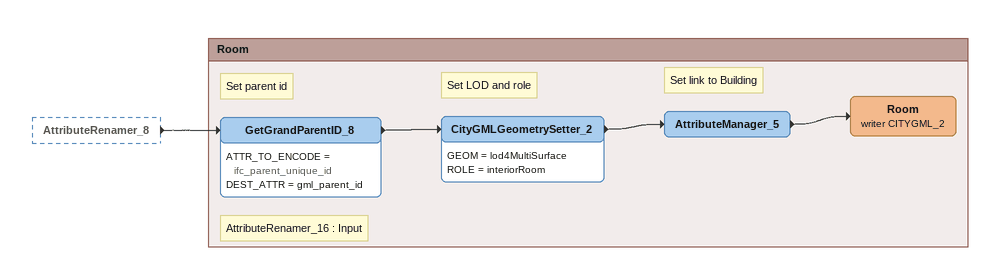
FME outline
AttributeRenamer_8 [outside]
    -> GetGrandParentID_8

Bookmark: Room
Note: AttributeRenamer_16 : Input
Note: Set parent id
GetGrandParentID_8
    ATTR_TO_ENCODE = ifc_parent_unique_id
    DEST_ATTR = gml_parent_id
    -> CityGMLGeometrySetter_2
Note: Set LOD and role
CityGMLGeometrySetter_2
    GEOM = lod4MultiSurface
    ROLE = interiorRoom
    -> AttributeManager_5
Note: Set link to Building
AttributeManager_5
    -> Room (writer CITYGML_2)
Room (writer CITYGML_2)
